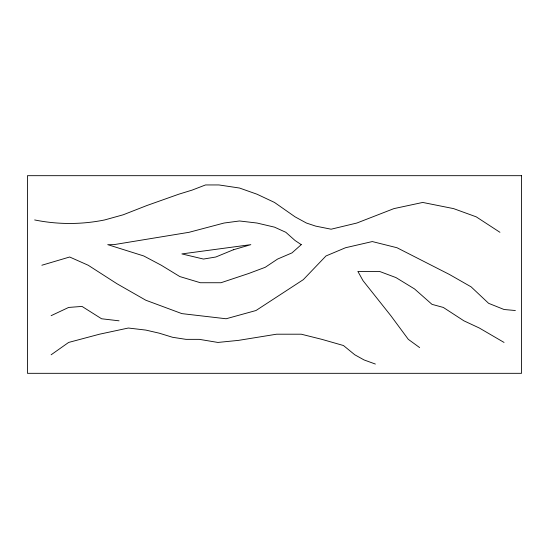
<?xml version="1.0" encoding="UTF-8"?>
<svg xmlns="http://www.w3.org/2000/svg" width="549" height="549" viewBox="0 0 549 549"><rect width="100%" height="100%" fill="white"/><g stroke="black" fill="none" stroke-linecap="round" stroke-linejoin="round"><path stroke-width="0.82" d="M51.126 354.791L68.625 342.439L99.506 334.204L128.329 328.028L145.828 330.086L159.21 333.174L172.592 337.292L185.974 339.351L199.356 339.351L217.884 342.439L238.472 340.38L276.559 334.204L301.264 334.204L321.851 339.351L343.468 345.527L354.791 354.791L364.056 359.938L375.379 364.056M51.126 315.675L68.625 307.44L82.007 306.411L101.565 318.763L119.064 320.822M41.861 265.236L69.654 257.001L88.183 265.236L117.006 283.764L145.828 300.234L181.856 313.616L226.119 318.763L255.971 310.528L303.322 279.647L325.969 255.971L345.527 247.736L372.291 241.56L396.996 247.736L449.494 274.5L471.111 286.853L488.61 303.322L504.051 309.499L515.374 310.528M504.051 342.439L479.346 328.028L463.905 320.822L443.317 307.44L431.994 304.352L414.495 288.911L395.966 277.588L379.496 271.412L357.879 271.412L363.026 280.676L390.819 315.675L408.319 339.351L419.642 347.586M499.933 232.296L476.257 216.855L453.611 208.62L422.73 202.444L393.908 208.62L356.85 223.031L331.116 229.208L315.675 226.119L306.411 223.031L295.088 216.855L274.5 202.444L257.001 194.209L239.501 188.032L218.914 184.944L205.532 184.944L192.15 190.091L178.768 194.209L146.858 205.532L123.182 214.796L104.653 219.943A175.591 175.591 0 0 1 34.656 219.943M301.264 244.648L291.999 252.883L277.588 259.059L265.236 267.294L248.766 273.471L220.972 282.735L200.385 282.735L179.798 276.559L161.269 265.236L143.769 255.971L107.741 244.648L113.918 244.648L189.062 232.296L224.061 223.031L239.501 220.972L257.001 223.031L274.5 227.149L285.823 232.296L295.088 240.531L301.264 244.648M233.325 249.795L215.826 257.001L203.473 259.059L181.856 253.913L250.824 244.648L233.325 249.795M521.55 175.68L27.45 175.68L27.45 373.32L521.55 373.32L521.55 175.68"/></g></svg>
